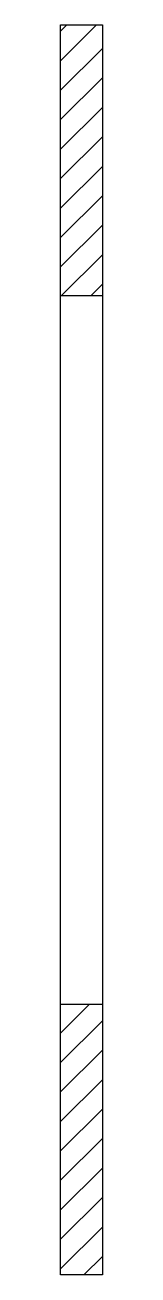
# Model space of a CAD drawing. Extents: x 45.3 to 101.7, y 37.3 to 93.
# Drawn here: x 100.7 to 101.7, y 62.96 to 92.96 of the extents above.
import ezdxf

# ---------------------------------------------------------------- set-up
doc = ezdxf.new("R2010")
doc.units = 0
doc.layers.get('0').update_dxf_attribs({"linetype": 'CONTINUOUS'})

msp = doc.modelspace()

# ---------------------------------------------------------------- linework, layer by layer
at = {"color": 7, "linetype": 'CONTINUOUS'}
for p, q in [((100.699, 92.962), (101.699, 92.962)), ((100.699, 62.962), (100.699, 92.962)), ((100.699, 92.962), (101.699, 92.962)), ((100.699, 86.462), (100.699, 92.962)), ((101.699, 92.962), (101.699, 62.962)), ((101.699, 92.962), (101.699, 86.462)), ((101.699, 86.462), (100.699, 86.462)), ((100.699, 69.462), (101.699, 69.462)), ((100.699, 62.962), (100.699, 69.462)), ((101.699, 69.462), (101.699, 62.962)), ((101.699, 62.962), (100.699, 62.962)), ((101.699, 62.962), (100.699, 62.962))]:
    msp.add_line(p, q, dxfattribs=at)
at = {"color": 3, "linetype": 'CONTINUOUS'}
for p, q in [((100.699, 92.104), (101.557, 92.962)), ((100.699, 92.811), (100.85, 92.962)), ((100.699, 91.397), (101.699, 92.397)), ((100.699, 90.69), (101.699, 91.69)), ((100.699, 89.982), (101.699, 90.982)), ((100.699, 89.275), (101.699, 90.275)), ((100.699, 88.568), (101.699, 89.568)), ((100.699, 87.861), (101.699, 88.861)), ((100.699, 87.154), (101.699, 88.154)), ((100.714, 86.462), (101.699, 87.447)), ((101.421, 86.462), (101.699, 86.74)), ((100.699, 68.769), (101.392, 69.462)), ((100.699, 68.062), (101.699, 69.062)), ((100.699, 67.355), (101.699, 68.355)), ((100.699, 66.648), (101.699, 67.648)), ((100.699, 65.941), (101.699, 66.941)), ((100.699, 65.234), (101.699, 66.234)), ((100.699, 64.527), (101.699, 65.527)), ((100.699, 63.82), (101.699, 64.82)), ((100.699, 63.112), (101.699, 64.112)), ((101.256, 62.962), (101.699, 63.405))]:
    msp.add_line(p, q, dxfattribs=at)

doc.saveas('drawing.dxf')
